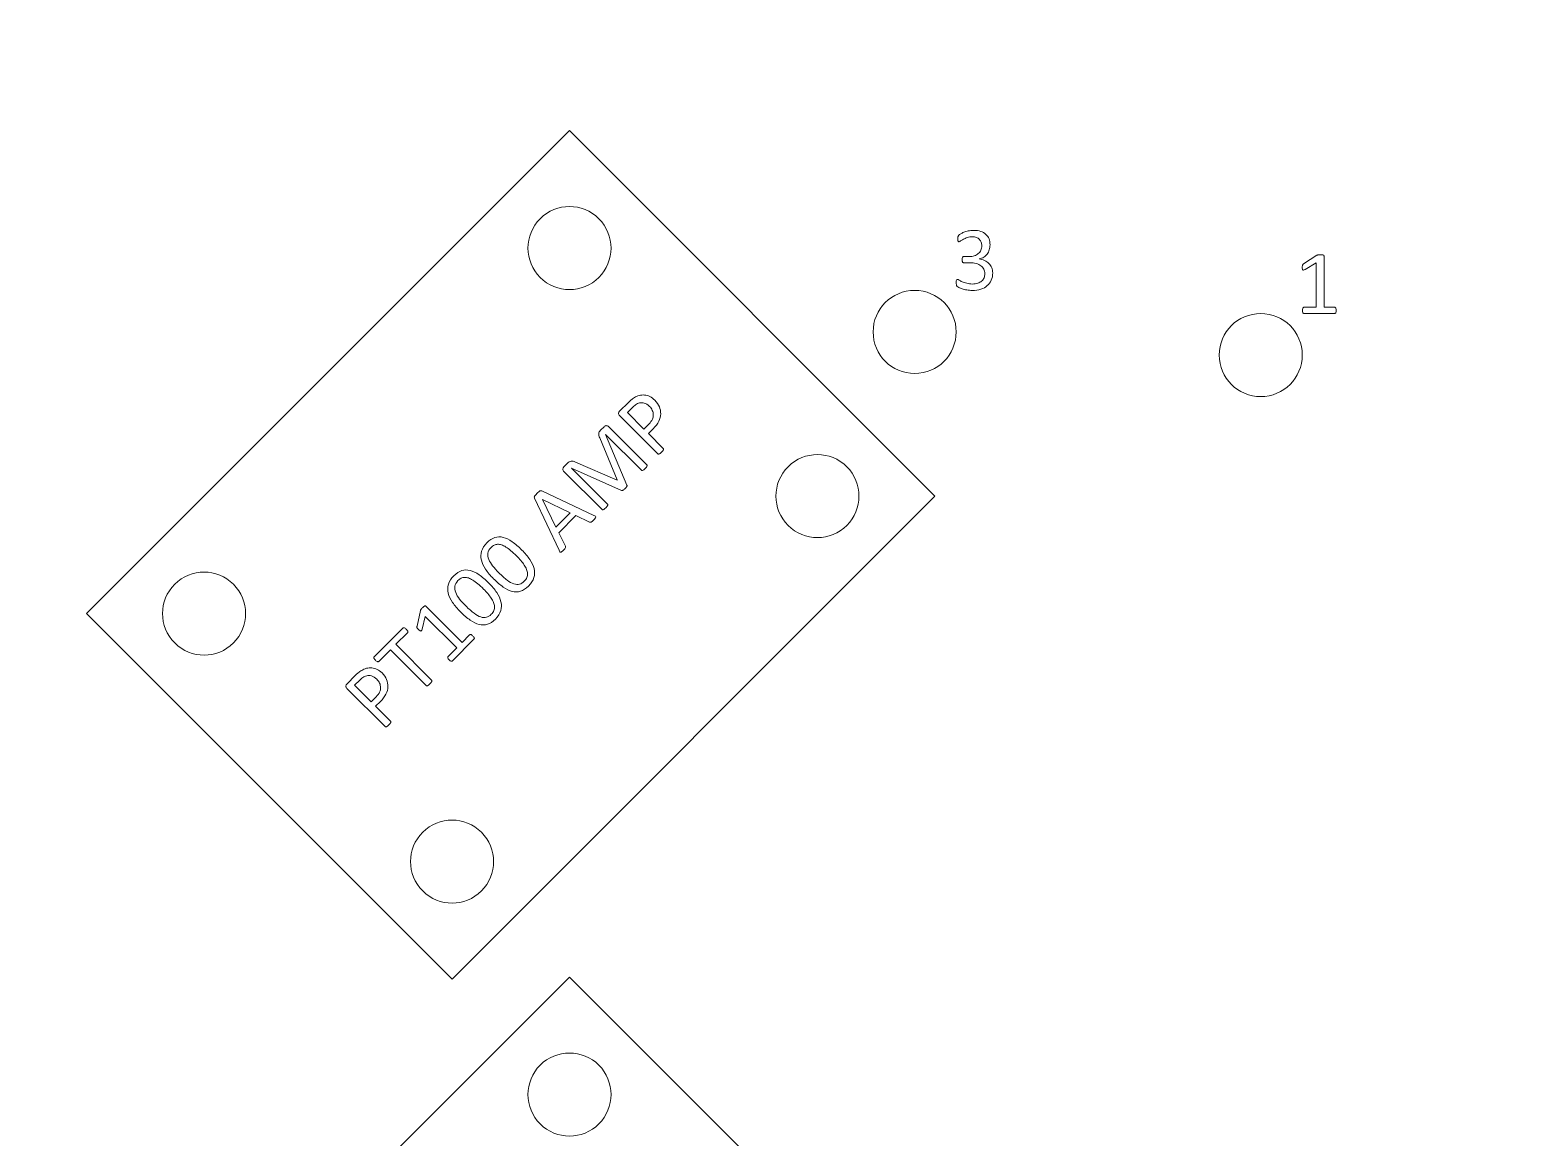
# Model space of a CAD drawing. Header units: inches. Extents: x 27 to 573, y -512 to -89.
# Drawn here: x 169.8 to 251.4, y -338.9 to -278.9 of the extents above; entities that cross this region are included whole.
import ezdxf

# ---------------------------------------------------------------- set-up
doc = ezdxf.new("R2010")
doc.units = ezdxf.units.IN
doc.header["$MEASUREMENT"] = 0
doc.layers.add('Layer 1', color=7, linetype='Continuous')

# ---------------------------------------------------------------- blocks, each defined once
blk = doc.blocks.new('block 5')
at = {"layer": 'Layer 1', "color": 114, "lineweight": 9, "true_color": 0x00a550}
blk.add_lwpolyline([(172.818, -356.315), (198.981, -330.152), (218.78, -349.951), (192.617, -376.114), (172.818, -356.315)], dxfattribs=at)
at = {"layer": 'Layer 1', "color": 177, "lineweight": 9, "true_color": 0x2e3092}
for points in [[(200.572, -334.925), (201.45, -335.804), (201.45, -337.229), (200.572, -338.107), (199.693, -338.986), (198.268, -338.986), (197.39, -338.107), (196.511, -337.229), (196.511, -335.804), (197.39, -334.925), (198.268, -334.047), (199.693, -334.047), (200.572, -334.925)], [(214.007, -348.36), (214.885, -349.239), (214.885, -350.664), (214.007, -351.542), (213.128, -352.421), (211.703, -352.421), (210.825, -351.542), (209.946, -350.664), (209.946, -349.239), (210.825, -348.36), (211.703, -347.482), (213.128, -347.482), (214.007, -348.36)], [(180.773, -354.724), (181.651, -355.603), (181.651, -357.028), (180.773, -357.906), (179.894, -358.785), (178.469, -358.785), (177.591, -357.906), (176.712, -357.028), (176.712, -355.603), (177.591, -354.724), (178.469, -353.846), (179.894, -353.846), (180.773, -354.724)], [(194.208, -368.159), (195.086, -369.038), (195.086, -370.463), (194.208, -371.341), (193.329, -372.22), (191.904, -372.22), (191.026, -371.341), (190.147, -370.463), (190.147, -369.038), (191.026, -368.159), (191.904, -367.281), (193.329, -367.281), (194.208, -368.159)]]:
    blk.add_open_spline(points, degree=3, knots=[0, 0, 0, 0, 1, 1, 1, 2, 2, 2, 3, 3, 3, 4, 4, 4, 4], dxfattribs=at)
blk = doc.blocks.new('block 6')
at = {"layer": 'Layer 1', "color": 114, "lineweight": 9, "true_color": 0x00a550}
blk.add_lwpolyline([(172.818, -310.464), (198.981, -284.301), (218.78, -304.1), (192.617, -330.263), (172.818, -310.464)], dxfattribs=at)
at = {"layer": 'Layer 1', "color": 177, "lineweight": 9, "true_color": 0x2e3092}
for points in [[(200.572, -289.074), (201.45, -289.953), (201.45, -291.378), (200.572, -292.256), (199.693, -293.135), (198.268, -293.135), (197.39, -292.256), (196.511, -291.378), (196.511, -289.953), (197.39, -289.074), (198.268, -288.196), (199.693, -288.196), (200.572, -289.074)], [(214.007, -302.509), (214.885, -303.388), (214.885, -304.813), (214.007, -305.691), (213.128, -306.57), (211.703, -306.57), (210.825, -305.691), (209.946, -304.813), (209.946, -303.388), (210.825, -302.509), (211.703, -301.631), (213.128, -301.631), (214.007, -302.509)], [(180.773, -308.873), (181.651, -309.752), (181.651, -311.177), (180.773, -312.055), (179.894, -312.934), (178.469, -312.934), (177.591, -312.055), (176.712, -311.177), (176.712, -309.752), (177.591, -308.873), (178.469, -307.995), (179.894, -307.995), (180.773, -308.873)], [(194.208, -322.308), (195.086, -323.187), (195.086, -324.612), (194.208, -325.49), (193.329, -326.369), (191.904, -326.369), (191.026, -325.49), (190.147, -324.612), (190.147, -323.187), (191.026, -322.308), (191.904, -321.43), (193.329, -321.43), (194.208, -322.308)]]:
    blk.add_open_spline(points, degree=3, knots=[0, 0, 0, 0, 1, 1, 1, 2, 2, 2, 3, 3, 3, 4, 4, 4, 4], dxfattribs=at)
blk = doc.blocks.new('block 7')
at = {"layer": 'Layer 1', "color": 114, "lineweight": 9, "true_color": 0x00a550}
blk.add_lwpolyline([(197.515, -304.275), (197.513, -304.277), (198.242, -305.775), (199.019, -304.998), (197.515, -304.275)], dxfattribs=at)
for points, knots in [([(203.602, -298.903), (203.714, -299.014), (203.796, -299.133), (203.849, -299.26), (203.902, -299.386), (203.926, -299.516), (203.921, -299.647), (203.915, -299.779), (203.88, -299.912), (203.815, -300.046), (203.75, -300.181), (203.648, -300.317), (203.511, -300.454), (203.511, -300.454), (203.257, -300.708), (203.257, -300.708), (203.257, -300.708), (204.061, -301.513), (204.061, -301.513), (204.071, -301.522), (204.076, -301.533), (204.078, -301.545), (204.079, -301.557), (204.077, -301.57), (204.07, -301.585), (204.063, -301.6), (204.051, -301.619), (204.035, -301.641), (204.019, -301.663), (203.997, -301.688), (203.968, -301.717), (203.939, -301.746), (203.914, -301.768), (203.892, -301.784), (203.87, -301.8), (203.852, -301.812), (203.836, -301.819), (203.82, -301.827), (203.807, -301.829), (203.795, -301.827), (203.784, -301.825), (203.774, -301.819), (203.764, -301.81), (203.764, -301.81), (201.703, -299.748), (201.703, -299.748), (201.657, -299.702), (201.636, -299.658), (201.641, -299.614), (201.645, -299.57), (201.663, -299.533), (201.693, -299.503), (201.693, -299.503), (202.171, -299.025), (202.171, -299.025), (202.219, -298.977), (202.267, -298.933), (202.316, -298.892), (202.364, -298.852), (202.425, -298.808), (202.499, -298.761), (202.572, -298.714), (202.659, -298.677), (202.758, -298.651), (202.857, -298.624), (202.955, -298.616), (203.051, -298.625), (203.148, -298.634), (203.243, -298.661), (203.336, -298.708), (203.429, -298.754), (203.518, -298.819), (203.602, -298.903)], [0, 0, 0, 0, 1, 1, 1, 2, 2, 2, 3, 3, 3, 4, 4, 4, 5, 5, 5, 6, 6, 6, 7, 7, 7, 8, 8, 8, 9, 9, 9, 10, 10, 10, 11, 11, 11, 12, 12, 12, 13, 13, 13, 14, 14, 14, 15, 15, 15, 16, 16, 16, 17, 17, 17, 18, 18, 18, 19, 19, 19, 20, 20, 20, 21, 21, 21, 22, 22, 22, 23, 23, 23, 24, 24, 24, 24]), ([(203.314, -299.239), (203.223, -299.148), (203.13, -299.089), (203.035, -299.062), (202.94, -299.035), (202.853, -299.032), (202.773, -299.052), (202.692, -299.072), (202.622, -299.105), (202.56, -299.15), (202.499, -299.196), (202.442, -299.244), (202.392, -299.294), (202.392, -299.294), (202.117, -299.569), (202.117, -299.569), (202.117, -299.569), (203.013, -300.465), (203.013, -300.465), (203.013, -300.465), (203.281, -300.197), (203.281, -300.197), (203.371, -300.108), (203.434, -300.022), (203.47, -299.939), (203.506, -299.857), (203.524, -299.775), (203.523, -299.694), (203.523, -299.613), (203.504, -299.534), (203.468, -299.456), (203.432, -299.378), (203.38, -299.306), (203.314, -299.239)], [0, 0, 0, 0, 1, 1, 1, 2, 2, 2, 3, 3, 3, 4, 4, 4, 5, 5, 5, 6, 6, 6, 7, 7, 7, 8, 8, 8, 9, 9, 9, 10, 10, 10, 11, 11, 11, 11]), ([(203.171, -302.403), (203.18, -302.413), (203.186, -302.423), (203.188, -302.435), (203.19, -302.446), (203.187, -302.46), (203.179, -302.476), (203.171, -302.492), (203.16, -302.51), (203.144, -302.532), (203.129, -302.553), (203.106, -302.579), (203.077, -302.608), (203.049, -302.635), (203.025, -302.657), (203.002, -302.674), (202.979, -302.691), (202.961, -302.703), (202.945, -302.71), (202.93, -302.717), (202.916, -302.72), (202.905, -302.717), (202.893, -302.716), (202.883, -302.71), (202.874, -302.7), (202.874, -302.7), (200.928, -300.755), (200.928, -300.755), (200.928, -300.755), (200.925, -300.758), (200.925, -300.758), (200.925, -300.758), (202.092, -303.5), (202.092, -303.5), (202.096, -303.511), (202.098, -303.523), (202.098, -303.535), (202.097, -303.547), (202.093, -303.561), (202.085, -303.577), (202.077, -303.594), (202.065, -303.611), (202.05, -303.629), (202.035, -303.648), (202.016, -303.669), (201.993, -303.691), (201.969, -303.716), (201.947, -303.735), (201.928, -303.75), (201.908, -303.765), (201.891, -303.776), (201.875, -303.784), (201.859, -303.791), (201.846, -303.795), (201.834, -303.796), (201.822, -303.796), (201.811, -303.794), (201.802, -303.79), (201.802, -303.79), (199.095, -302.588), (199.095, -302.588), (199.095, -302.588), (199.093, -302.59), (199.093, -302.59), (199.093, -302.59), (201.039, -304.536), (201.039, -304.536), (201.048, -304.545), (201.054, -304.555), (201.056, -304.567), (201.058, -304.578), (201.055, -304.592), (201.047, -304.608), (201.039, -304.624), (201.027, -304.643), (201.011, -304.665), (200.995, -304.687), (200.972, -304.712), (200.943, -304.742), (200.914, -304.77), (200.889, -304.793), (200.867, -304.809), (200.845, -304.825), (200.827, -304.836), (200.811, -304.844), (200.796, -304.851), (200.783, -304.853), (200.772, -304.851), (200.761, -304.848), (200.751, -304.842), (200.742, -304.832), (200.742, -304.832), (198.687, -302.778), (198.687, -302.778), (198.639, -302.73), (198.617, -302.682), (198.622, -302.636), (198.627, -302.589), (198.645, -302.551), (198.677, -302.519), (198.677, -302.519), (198.859, -302.337), (198.859, -302.337), (198.897, -302.299), (198.933, -302.27), (198.968, -302.249), (199.003, -302.228), (199.038, -302.214), (199.074, -302.208), (199.111, -302.202), (199.147, -302.203), (199.184, -302.213), (199.221, -302.222), (199.26, -302.236), (199.302, -302.257), (199.302, -302.257), (201.558, -303.236), (201.558, -303.236), (201.558, -303.236), (201.567, -303.227), (201.567, -303.227), (201.567, -303.227), (200.619, -300.95), (200.619, -300.95), (200.597, -300.903), (200.582, -300.859), (200.573, -300.82), (200.564, -300.781), (200.562, -300.745), (200.565, -300.712), (200.569, -300.679), (200.579, -300.649), (200.595, -300.62), (200.611, -300.592), (200.633, -300.563), (200.662, -300.534), (200.662, -300.534), (200.854, -300.343), (200.854, -300.343), (200.871, -300.325), (200.891, -300.311), (200.911, -300.3), (200.932, -300.29), (200.954, -300.284), (200.976, -300.284), (200.998, -300.284), (201.021, -300.289), (201.045, -300.298), (201.068, -300.308), (201.092, -300.325), (201.116, -300.349), (201.116, -300.349), (203.171, -302.403), (203.171, -302.403)], [0, 0, 0, 0, 1, 1, 1, 2, 2, 2, 3, 3, 3, 4, 4, 4, 5, 5, 5, 6, 6, 6, 7, 7, 7, 8, 8, 8, 9, 9, 9, 10, 10, 10, 11, 11, 11, 12, 12, 12, 13, 13, 13, 14, 14, 14, 15, 15, 15, 16, 16, 16, 17, 17, 17, 18, 18, 18, 19, 19, 19, 20, 20, 20, 21, 21, 21, 22, 22, 22, 23, 23, 23, 24, 24, 24, 25, 25, 25, 26, 26, 26, 27, 27, 27, 28, 28, 28, 29, 29, 29, 30, 30, 30, 31, 31, 31, 32, 32, 32, 33, 33, 33, 34, 34, 34, 35, 35, 35, 36, 36, 36, 37, 37, 37, 38, 38, 38, 39, 39, 39, 40, 40, 40, 41, 41, 41, 42, 42, 42, 43, 43, 43, 44, 44, 44, 45, 45, 45, 46, 46, 46, 47, 47, 47, 48, 48, 48, 49, 49, 49, 50, 50, 50, 51, 51, 51, 51]), ([(200.308, -305.145), (200.343, -305.161), (200.368, -305.177), (200.384, -305.192), (200.4, -305.207), (200.408, -305.223), (200.407, -305.24), (200.406, -305.257), (200.395, -305.278), (200.376, -305.301), (200.358, -305.325), (200.33, -305.355), (200.294, -305.39), (200.259, -305.426), (200.229, -305.453), (200.207, -305.473), (200.183, -305.493), (200.164, -305.506), (200.149, -305.513), (200.134, -305.52), (200.121, -305.522), (200.109, -305.52), (200.097, -305.519), (200.083, -305.515), (200.068, -305.509), (200.068, -305.509), (199.333, -305.157), (199.333, -305.157), (199.333, -305.157), (198.404, -306.086), (198.404, -306.086), (198.404, -306.086), (198.758, -306.806), (198.758, -306.806), (198.765, -306.82), (198.769, -306.833), (198.771, -306.846), (198.773, -306.86), (198.771, -306.874), (198.765, -306.89), (198.759, -306.907), (198.747, -306.926), (198.729, -306.948), (198.712, -306.971), (198.687, -306.998), (198.654, -307.03), (198.621, -307.064), (198.592, -307.089), (198.568, -307.108), (198.544, -307.126), (198.524, -307.136), (198.507, -307.136), (198.49, -307.137), (198.474, -307.129), (198.459, -307.113), (198.444, -307.097), (198.429, -307.072), (198.413, -307.037), (198.413, -307.037), (197.087, -304.213), (197.087, -304.213), (197.079, -304.196), (197.074, -304.179), (197.074, -304.164), (197.073, -304.148), (197.078, -304.131), (197.088, -304.112), (197.097, -304.093), (197.113, -304.071), (197.133, -304.047), (197.154, -304.023), (197.182, -303.993), (197.216, -303.959), (197.253, -303.922), (197.284, -303.893), (197.311, -303.87), (197.336, -303.848), (197.359, -303.831), (197.379, -303.821), (197.398, -303.811), (197.416, -303.806), (197.433, -303.806), (197.45, -303.807), (197.467, -303.811), (197.484, -303.819), (197.484, -303.819), (200.308, -305.145), (200.308, -305.145)], [0, 0, 0, 0, 1, 1, 1, 2, 2, 2, 3, 3, 3, 4, 4, 4, 5, 5, 5, 6, 6, 6, 7, 7, 7, 8, 8, 8, 9, 9, 9, 10, 10, 10, 11, 11, 11, 12, 12, 12, 13, 13, 13, 14, 14, 14, 15, 15, 15, 16, 16, 16, 17, 17, 17, 18, 18, 18, 19, 19, 19, 20, 20, 20, 21, 21, 21, 22, 22, 22, 23, 23, 23, 24, 24, 24, 25, 25, 25, 26, 26, 26, 27, 27, 27, 28, 28, 28, 29, 29, 29, 29]), ([(196.4, -307.02), (196.571, -307.191), (196.714, -307.361), (196.829, -307.53), (196.943, -307.698), (197.02, -307.865), (197.059, -308.03), (197.098, -308.194), (197.095, -308.355), (197.05, -308.512), (197.004, -308.669), (196.907, -308.822), (196.759, -308.971), (196.618, -309.111), (196.475, -309.204), (196.329, -309.25), (196.183, -309.296), (196.032, -309.3), (195.876, -309.261), (195.72, -309.223), (195.559, -309.145), (195.392, -309.027), (195.225, -308.91), (195.049, -308.759), (194.865, -308.575), (194.695, -308.405), (194.552, -308.235), (194.438, -308.065), (194.323, -307.895), (194.246, -307.728), (194.207, -307.565), (194.167, -307.401), (194.17, -307.24), (194.215, -307.083), (194.261, -306.926), (194.357, -306.774), (194.504, -306.626), (194.646, -306.485), (194.79, -306.391), (194.936, -306.345), (195.082, -306.299), (195.233, -306.295), (195.389, -306.334), (195.545, -306.372), (195.706, -306.45), (195.873, -306.568), (196.04, -306.685), (196.216, -306.836), (196.4, -307.02)], [0, 0, 0, 0, 1, 1, 1, 2, 2, 2, 3, 3, 3, 4, 4, 4, 5, 5, 5, 6, 6, 6, 7, 7, 7, 8, 8, 8, 9, 9, 9, 10, 10, 10, 11, 11, 11, 12, 12, 12, 13, 13, 13, 14, 14, 14, 15, 15, 15, 16, 16, 16, 16]), ([(196.117, -307.344), (196.005, -307.233), (195.901, -307.137), (195.804, -307.056), (195.708, -306.975), (195.617, -306.909), (195.534, -306.857), (195.451, -306.804), (195.372, -306.766), (195.299, -306.742), (195.225, -306.718), (195.155, -306.707), (195.089, -306.71), (195.023, -306.713), (194.96, -306.729), (194.901, -306.759), (194.843, -306.789), (194.786, -306.831), (194.73, -306.887), (194.633, -306.984), (194.576, -307.087), (194.561, -307.194), (194.546, -307.301), (194.562, -307.412), (194.607, -307.528), (194.652, -307.644), (194.723, -307.762), (194.818, -307.883), (194.914, -308.004), (195.024, -308.127), (195.148, -308.251), (195.315, -308.418), (195.466, -308.551), (195.6, -308.65), (195.734, -308.75), (195.856, -308.818), (195.967, -308.854), (196.078, -308.89), (196.18, -308.896), (196.271, -308.871), (196.363, -308.847), (196.45, -308.793), (196.533, -308.71), (196.597, -308.645), (196.644, -308.578), (196.672, -308.509), (196.7, -308.439), (196.712, -308.367), (196.709, -308.294), (196.705, -308.22), (196.688, -308.145), (196.657, -308.068), (196.626, -307.991), (196.585, -307.912), (196.533, -307.833), (196.481, -307.754), (196.419, -307.673), (196.348, -307.591), (196.277, -307.509), (196.2, -307.427), (196.117, -307.344)], [0, 0, 0, 0, 1, 1, 1, 2, 2, 2, 3, 3, 3, 4, 4, 4, 5, 5, 5, 6, 6, 6, 7, 7, 7, 8, 8, 8, 9, 9, 9, 10, 10, 10, 11, 11, 11, 12, 12, 12, 13, 13, 13, 14, 14, 14, 15, 15, 15, 16, 16, 16, 17, 17, 17, 18, 18, 18, 19, 19, 19, 20, 20, 20, 20]), ([(194.608, -308.812), (194.779, -308.983), (194.922, -309.153), (195.037, -309.322), (195.151, -309.49), (195.228, -309.657), (195.267, -309.822), (195.306, -309.986), (195.303, -310.147), (195.258, -310.304), (195.212, -310.461), (195.115, -310.614), (194.967, -310.763), (194.826, -310.903), (194.683, -310.996), (194.537, -311.042), (194.391, -311.088), (194.24, -311.092), (194.084, -311.053), (193.928, -311.015), (193.767, -310.937), (193.6, -310.819), (193.433, -310.702), (193.257, -310.551), (193.073, -310.367), (192.903, -310.197), (192.76, -310.027), (192.646, -309.857), (192.531, -309.687), (192.454, -309.52), (192.415, -309.356), (192.375, -309.193), (192.378, -309.032), (192.423, -308.875), (192.469, -308.718), (192.565, -308.565), (192.712, -308.418), (192.854, -308.277), (192.998, -308.183), (193.144, -308.137), (193.29, -308.091), (193.441, -308.087), (193.597, -308.126), (193.753, -308.164), (193.914, -308.242), (194.081, -308.36), (194.248, -308.477), (194.424, -308.628), (194.608, -308.812)], [0, 0, 0, 0, 1, 1, 1, 2, 2, 2, 3, 3, 3, 4, 4, 4, 5, 5, 5, 6, 6, 6, 7, 7, 7, 8, 8, 8, 9, 9, 9, 10, 10, 10, 11, 11, 11, 12, 12, 12, 13, 13, 13, 14, 14, 14, 15, 15, 15, 16, 16, 16, 16]), ([(194.325, -309.136), (194.213, -309.025), (194.109, -308.929), (194.012, -308.848), (193.916, -308.767), (193.826, -308.701), (193.742, -308.649), (193.659, -308.596), (193.58, -308.558), (193.507, -308.534), (193.433, -308.51), (193.363, -308.499), (193.297, -308.502), (193.231, -308.505), (193.168, -308.521), (193.109, -308.551), (193.051, -308.581), (192.994, -308.623), (192.938, -308.679), (192.841, -308.776), (192.784, -308.879), (192.769, -308.986), (192.754, -309.093), (192.77, -309.204), (192.815, -309.32), (192.86, -309.436), (192.931, -309.554), (193.026, -309.675), (193.122, -309.796), (193.232, -309.918), (193.356, -310.043), (193.523, -310.21), (193.674, -310.343), (193.808, -310.442), (193.942, -310.542), (194.064, -310.61), (194.175, -310.646), (194.286, -310.682), (194.388, -310.688), (194.479, -310.663), (194.571, -310.639), (194.658, -310.584), (194.741, -310.502), (194.805, -310.437), (194.852, -310.37), (194.88, -310.301), (194.908, -310.231), (194.92, -310.159), (194.917, -310.086), (194.913, -310.012), (194.896, -309.937), (194.865, -309.86), (194.834, -309.783), (194.793, -309.704), (194.741, -309.625), (194.689, -309.546), (194.627, -309.465), (194.556, -309.383), (194.485, -309.301), (194.408, -309.219), (194.325, -309.136)], [0, 0, 0, 0, 1, 1, 1, 2, 2, 2, 3, 3, 3, 4, 4, 4, 5, 5, 5, 6, 6, 6, 7, 7, 7, 8, 8, 8, 9, 9, 9, 10, 10, 10, 11, 11, 11, 12, 12, 12, 13, 13, 13, 14, 14, 14, 15, 15, 15, 16, 16, 16, 17, 17, 17, 18, 18, 18, 19, 19, 19, 20, 20, 20, 20]), ([(193.751, -311.678), (193.773, -311.699), (193.79, -311.72), (193.802, -311.738), (193.813, -311.756), (193.821, -311.773), (193.824, -311.788), (193.828, -311.803), (193.828, -311.816), (193.824, -311.828), (193.821, -311.839), (193.815, -311.849), (193.807, -311.857), (193.807, -311.857), (192.64, -313.024), (192.64, -313.024), (192.632, -313.032), (192.622, -313.038), (192.611, -313.041), (192.6, -313.043), (192.587, -313.043), (192.572, -313.041), (192.556, -313.038), (192.539, -313.03), (192.521, -313.019), (192.502, -313.007), (192.482, -312.991), (192.46, -312.969), (192.44, -312.948), (192.424, -312.928), (192.412, -312.91), (192.4, -312.892), (192.392, -312.875), (192.388, -312.86), (192.383, -312.845), (192.382, -312.831), (192.384, -312.819), (192.387, -312.806), (192.392, -312.795), (192.402, -312.786), (192.402, -312.786), (192.868, -312.32), (192.868, -312.32), (192.868, -312.32), (191.169, -310.621), (191.169, -310.621), (191.169, -310.621), (190.995, -311.31), (190.995, -311.31), (190.984, -311.343), (190.973, -311.368), (190.963, -311.383), (190.952, -311.399), (190.939, -311.407), (190.923, -311.407), (190.907, -311.408), (190.89, -311.401), (190.87, -311.387), (190.849, -311.372), (190.826, -311.352), (190.799, -311.325), (190.78, -311.306), (190.764, -311.288), (190.752, -311.273), (190.74, -311.257), (190.731, -311.243), (190.725, -311.23), (190.72, -311.218), (190.716, -311.205), (190.716, -311.192), (190.715, -311.178), (190.717, -311.163), (190.72, -311.146), (190.72, -311.146), (190.905, -310.302), (190.905, -310.302), (190.906, -310.294), (190.909, -310.285), (190.913, -310.276), (190.918, -310.266), (190.924, -310.256), (190.932, -310.243), (190.94, -310.23), (190.951, -310.217), (190.964, -310.203), (190.978, -310.188), (190.995, -310.17), (191.015, -310.15), (191.043, -310.122), (191.067, -310.1), (191.088, -310.084), (191.109, -310.068), (191.126, -310.057), (191.14, -310.05), (191.155, -310.044), (191.167, -310.042), (191.177, -310.045), (191.187, -310.048), (191.195, -310.053), (191.202, -310.06), (191.202, -310.06), (193.165, -312.023), (193.165, -312.023), (193.165, -312.023), (193.569, -311.619), (193.569, -311.619), (193.578, -311.61), (193.589, -311.604), (193.602, -311.601), (193.615, -311.598), (193.63, -311.599), (193.645, -311.603), (193.659, -311.608), (193.676, -311.616), (193.694, -311.628), (193.712, -311.641), (193.731, -311.657), (193.751, -311.678)], [0, 0, 0, 0, 1, 1, 1, 2, 2, 2, 3, 3, 3, 4, 4, 4, 5, 5, 5, 6, 6, 6, 7, 7, 7, 8, 8, 8, 9, 9, 9, 10, 10, 10, 11, 11, 11, 12, 12, 12, 13, 13, 13, 14, 14, 14, 15, 15, 15, 16, 16, 16, 17, 17, 17, 18, 18, 18, 19, 19, 19, 20, 20, 20, 21, 21, 21, 22, 22, 22, 23, 23, 23, 24, 24, 24, 25, 25, 25, 26, 26, 26, 27, 27, 27, 28, 28, 28, 29, 29, 29, 30, 30, 30, 31, 31, 31, 32, 32, 32, 33, 33, 33, 34, 34, 34, 35, 35, 35, 36, 36, 36, 37, 37, 37, 38, 38, 38, 39, 39, 39, 39]), ([(190.137, -311.315), (190.159, -311.337), (190.176, -311.357), (190.19, -311.375), (190.204, -311.394), (190.213, -311.411), (190.218, -311.425), (190.223, -311.44), (190.223, -311.454), (190.22, -311.466), (190.217, -311.478), (190.212, -311.489), (190.202, -311.498), (190.202, -311.498), (189.574, -312.126), (189.574, -312.126), (189.574, -312.126), (191.511, -314.063), (191.511, -314.063), (191.52, -314.072), (191.526, -314.083), (191.528, -314.094), (191.53, -314.106), (191.528, -314.119), (191.52, -314.135), (191.513, -314.15), (191.501, -314.169), (191.485, -314.191), (191.469, -314.213), (191.446, -314.238), (191.418, -314.267), (191.39, -314.295), (191.365, -314.317), (191.343, -314.333), (191.32, -314.35), (191.301, -314.362), (191.285, -314.37), (191.27, -314.377), (191.256, -314.38), (191.245, -314.377), (191.234, -314.375), (191.223, -314.369), (191.214, -314.36), (191.214, -314.36), (189.277, -312.423), (189.277, -312.423), (189.277, -312.423), (188.649, -313.052), (188.649, -313.052), (188.639, -313.061), (188.629, -313.067), (188.617, -313.07), (188.605, -313.072), (188.591, -313.071), (188.577, -313.066), (188.563, -313.061), (188.546, -313.052), (188.527, -313.039), (188.508, -313.025), (188.487, -313.008), (188.465, -312.986), (188.444, -312.964), (188.426, -312.943), (188.412, -312.924), (188.398, -312.904), (188.388, -312.887), (188.383, -312.872), (188.377, -312.857), (188.376, -312.843), (188.378, -312.831), (188.381, -312.819), (188.387, -312.809), (188.397, -312.8), (188.397, -312.8), (189.95, -311.246), (189.95, -311.246), (189.96, -311.237), (189.97, -311.231), (189.982, -311.228), (189.994, -311.225), (190.008, -311.226), (190.024, -311.231), (190.039, -311.236), (190.056, -311.246), (190.075, -311.26), (190.094, -311.275), (190.115, -311.293), (190.137, -311.315)], [0, 0, 0, 0, 1, 1, 1, 2, 2, 2, 3, 3, 3, 4, 4, 4, 5, 5, 5, 6, 6, 6, 7, 7, 7, 8, 8, 8, 9, 9, 9, 10, 10, 10, 11, 11, 11, 12, 12, 12, 13, 13, 13, 14, 14, 14, 15, 15, 15, 16, 16, 16, 17, 17, 17, 18, 18, 18, 19, 19, 19, 20, 20, 20, 21, 21, 21, 22, 22, 22, 23, 23, 23, 24, 24, 24, 25, 25, 25, 26, 26, 26, 27, 27, 27, 28, 28, 28, 29, 29, 29, 29]), ([(188.825, -313.68), (188.936, -313.792), (189.018, -313.911), (189.072, -314.037), (189.124, -314.164), (189.149, -314.293), (189.143, -314.425), (189.138, -314.557), (189.103, -314.689), (189.038, -314.824), (188.973, -314.958), (188.871, -315.094), (188.733, -315.232), (188.733, -315.232), (188.479, -315.486), (188.479, -315.486), (188.479, -315.486), (189.284, -316.29), (189.284, -316.29), (189.293, -316.299), (189.299, -316.31), (189.3, -316.322), (189.302, -316.334), (189.3, -316.348), (189.293, -316.363), (189.286, -316.378), (189.274, -316.396), (189.258, -316.418), (189.242, -316.44), (189.219, -316.465), (189.191, -316.494), (189.162, -316.523), (189.137, -316.545), (189.115, -316.561), (189.093, -316.577), (189.074, -316.589), (189.058, -316.597), (189.043, -316.604), (189.029, -316.607), (189.018, -316.604), (189.007, -316.602), (188.996, -316.596), (188.987, -316.587), (188.987, -316.587), (186.926, -314.526), (186.926, -314.526), (186.88, -314.48), (186.859, -314.435), (186.864, -314.391), (186.868, -314.347), (186.885, -314.311), (186.915, -314.281), (186.915, -314.281), (187.394, -313.803), (187.394, -313.803), (187.442, -313.754), (187.49, -313.71), (187.539, -313.67), (187.587, -313.629), (187.648, -313.586), (187.722, -313.538), (187.795, -313.491), (187.882, -313.454), (187.98, -313.428), (188.08, -313.402), (188.177, -313.393), (188.274, -313.402), (188.37, -313.411), (188.466, -313.439), (188.559, -313.485), (188.652, -313.531), (188.741, -313.596), (188.825, -313.68)], [0, 0, 0, 0, 1, 1, 1, 2, 2, 2, 3, 3, 3, 4, 4, 4, 5, 5, 5, 6, 6, 6, 7, 7, 7, 8, 8, 8, 9, 9, 9, 10, 10, 10, 11, 11, 11, 12, 12, 12, 13, 13, 13, 14, 14, 14, 15, 15, 15, 16, 16, 16, 17, 17, 17, 18, 18, 18, 19, 19, 19, 20, 20, 20, 21, 21, 21, 22, 22, 22, 23, 23, 23, 24, 24, 24, 24]), ([(188.536, -314.017), (188.445, -313.926), (188.352, -313.867), (188.258, -313.84), (188.163, -313.812), (188.075, -313.809), (187.995, -313.829), (187.915, -313.85), (187.845, -313.882), (187.783, -313.928), (187.721, -313.973), (187.665, -314.021), (187.615, -314.072), (187.615, -314.072), (187.34, -314.346), (187.34, -314.346), (187.34, -314.346), (188.236, -315.242), (188.236, -315.242), (188.236, -315.242), (188.503, -314.975), (188.503, -314.975), (188.593, -314.885), (188.656, -314.799), (188.693, -314.717), (188.729, -314.634), (188.747, -314.553), (188.746, -314.471), (188.745, -314.39), (188.727, -314.311), (188.691, -314.233), (188.655, -314.155), (188.603, -314.083), (188.536, -314.017)], [0, 0, 0, 0, 1, 1, 1, 2, 2, 2, 3, 3, 3, 4, 4, 4, 5, 5, 5, 6, 6, 6, 7, 7, 7, 8, 8, 8, 9, 9, 9, 10, 10, 10, 11, 11, 11, 11])]:
    blk.add_open_spline(points, degree=3, knots=knots, dxfattribs=at)
blk = doc.blocks.new('block 2')
at = {"layer": 'Layer 1', "color": 240, "lineweight": 9, "true_color": 0xed1c24}
blk.add_open_spline([(27.181, -449.104), (27.181, -449.104), (32.181, -449.104), (32.181, -449.104), (32.181, -449.104), (32.181, -441.354), (32.181, -441.354), (32.181, -440.94), (32.517, -440.604), (32.931, -440.604), (32.931, -440.604), (36.855, -440.605), (36.855, -440.605), (37.163, -440.605), (37.439, -440.793), (37.55, -441.08), (38.348, -443.137), (40.352, -444.604), (42.681, -444.604), (42.681, -444.604), (45.281, -444.604), (45.281, -444.604), (45.833, -444.604), (46.281, -444.157), (46.281, -443.604), (46.281, -443.604), (46.281, -434.604), (46.281, -434.604), (46.281, -434.052), (45.833, -433.604), (45.281, -433.604), (45.281, -433.604), (42.681, -433.604), (42.681, -433.604), (40.352, -433.604), (38.349, -435.072), (37.551, -437.128), (37.439, -437.415), (37.164, -437.603), (36.856, -437.603), (36.856, -437.603), (32.931, -437.604), (32.931, -437.604), (32.517, -437.604), (32.181, -437.268), (32.181, -436.854), (32.181, -436.854), (32.181, -429.104), (32.181, -429.104), (32.181, -429.104), (27.181, -429.104), (27.181, -429.104), (27.181, -429.104), (27.181, -374.598), (27.181, -374.598), (27.181, -374.598), (27.181, -373.26), (27.181, -373.26), (27.181, -372.897), (27.48, -372.606), (27.842, -372.615), (27.842, -372.615), (27.878, -372.616), (27.878, -372.616), (28.104, -372.622), (28.299, -372.752), (28.422, -372.942), (28.754, -373.453), (29.39, -373.75), (30.074, -373.576), (30.596, -373.443), (31.015, -373.014), (31.138, -372.49), (31.37, -371.503), (30.628, -370.626), (29.681, -370.626), (29.156, -370.626), (28.694, -370.896), (28.426, -371.304), (28.299, -371.497), (28.097, -371.627), (27.867, -371.627), (27.867, -371.627), (27.825, -371.627), (27.825, -371.627), (27.469, -371.626), (27.181, -371.338), (27.181, -370.982), (27.181, -370.982), (27.181, -315.12), (27.181, -315.12), (27.181, -315.12), (32.181, -315.12), (32.181, -315.12), (32.181, -315.12), (32.181, -307.37), (32.181, -307.37), (32.181, -306.956), (32.517, -306.62), (32.931, -306.62), (32.931, -306.62), (36.855, -306.62), (36.855, -306.62), (37.163, -306.62), (37.439, -306.809), (37.55, -307.096), (38.348, -309.152), (40.352, -310.62), (42.681, -310.62), (42.681, -310.62), (45.281, -310.62), (45.281, -310.62), (45.833, -310.62), (46.281, -310.172), (46.281, -309.62), (46.281, -309.62), (46.281, -300.62), (46.281, -300.62), (46.281, -300.068), (45.833, -299.62), (45.281, -299.62), (45.281, -299.62), (42.681, -299.62), (42.681, -299.62), (40.352, -299.62), (38.349, -301.087), (37.551, -303.143), (37.439, -303.43), (37.164, -303.619), (36.856, -303.619), (36.856, -303.619), (32.931, -303.62), (32.931, -303.62), (32.517, -303.62), (32.181, -303.284), (32.181, -302.87), (32.181, -302.87), (32.181, -295.12), (32.181, -295.12), (32.181, -295.12), (27.181, -295.12), (27.181, -295.12), (27.181, -295.12), (27.181, -236.76), (27.181, -236.76), (27.181, -236.397), (27.48, -236.106), (27.842, -236.115), (27.842, -236.115), (27.878, -236.116), (27.878, -236.116), (28.104, -236.122), (28.299, -236.252), (28.422, -236.442), (28.754, -236.953), (29.39, -237.25), (30.074, -237.076), (30.596, -236.943), (31.015, -236.514), (31.138, -235.99), (31.37, -235.003), (30.628, -234.126), (29.681, -234.126), (29.156, -234.126), (28.694, -234.396), (28.426, -234.804), (28.299, -234.997), (28.097, -235.127), (27.867, -235.127), (27.867, -235.127), (27.825, -235.127), (27.825, -235.127), (27.469, -235.126), (27.181, -234.838), (27.181, -234.482), (27.181, -234.482), (27.181, -176.104), (27.181, -176.104), (27.181, -176.104), (32.181, -176.104), (32.181, -176.104), (32.181, -176.104), (32.181, -168.354), (32.181, -168.354), (32.181, -167.94), (32.517, -167.604), (32.931, -167.604), (32.931, -167.604), (36.855, -167.605), (36.855, -167.605), (37.163, -167.605), (37.439, -167.793), (37.55, -168.08), (38.348, -170.137), (40.352, -171.604), (42.681, -171.604), (42.681, -171.604), (45.281, -171.604), (45.281, -171.604), (45.833, -171.604), (46.281, -171.157), (46.281, -170.604), (46.281, -170.604), (46.281, -161.604), (46.281, -161.604), (46.281, -161.052), (45.833, -160.604), (45.281, -160.604), (45.281, -160.604), (42.681, -160.604), (42.681, -160.604), (40.352, -160.604), (38.349, -162.072), (37.551, -164.128), (37.439, -164.415), (37.164, -164.603), (36.856, -164.603), (36.856, -164.603), (32.931, -164.604), (32.931, -164.604), (32.517, -164.604), (32.181, -164.268), (32.181, -163.854), (32.181, -163.854), (32.181, -156.104), (32.181, -156.104), (32.181, -156.104), (27.181, -156.104), (27.181, -156.104), (27.181, -156.104), (27.181, -88.589), (27.181, -88.589), (27.181, -88.589), (80.532, -88.589), (80.532, -88.589), (80.894, -88.589), (81.186, -88.888), (81.177, -89.25), (81.177, -89.25), (81.176, -89.286), (81.176, -89.286), (81.17, -89.512), (81.039, -89.707), (80.85, -89.83), (80.338, -90.162), (80.042, -90.798), (80.216, -91.482), (80.349, -92.004), (80.778, -92.423), (81.302, -92.546), (82.288, -92.778), (83.166, -92.036), (83.166, -91.089), (83.166, -90.564), (82.896, -90.102), (82.488, -89.834), (82.295, -89.707), (82.165, -89.505), (82.165, -89.275), (82.165, -89.275), (82.165, -89.233), (82.165, -89.233), (82.165, -88.877), (82.454, -88.589), (82.81, -88.589), (82.81, -88.589), (116.178, -88.589), (116.178, -88.589), (116.178, -88.589), (116.178, -93.589), (116.178, -93.589), (116.178, -93.589), (123.928, -93.589), (123.928, -93.589), (124.342, -93.589), (124.678, -93.925), (124.678, -94.339), (124.678, -94.339), (124.678, -98.263), (124.678, -98.263), (124.678, -98.571), (124.489, -98.847), (124.202, -98.958), (122.146, -99.756), (120.678, -101.76), (120.678, -104.089), (120.678, -104.089), (120.678, -106.689), (120.678, -106.689), (120.678, -107.241), (121.126, -107.689), (121.678, -107.689), (121.678, -107.689), (130.678, -107.689), (130.678, -107.689), (131.231, -107.689), (131.678, -107.241), (131.678, -106.689), (131.678, -106.689), (131.678, -104.089), (131.678, -104.089), (131.678, -101.76), (130.211, -99.757), (128.155, -98.959), (127.868, -98.847), (127.679, -98.571), (127.679, -98.264), (127.679, -98.264), (127.678, -94.339), (127.678, -94.339), (127.678, -93.925), (128.014, -93.589), (128.428, -93.589), (128.428, -93.589), (136.178, -93.589), (136.178, -93.589), (136.178, -93.589), (136.178, -88.589), (136.178, -88.589), (136.178, -88.589), (212.032, -88.589), (212.032, -88.589), (212.394, -88.589), (212.686, -88.888), (212.677, -89.25), (212.677, -89.25), (212.676, -89.286), (212.676, -89.286), (212.67, -89.512), (212.539, -89.707), (212.35, -89.83), (211.838, -90.162), (211.542, -90.798), (211.716, -91.482), (211.849, -92.004), (212.278, -92.423), (212.802, -92.546), (213.788, -92.778), (214.666, -92.036), (214.666, -91.089), (214.666, -90.564), (214.396, -90.102), (213.988, -89.834), (213.795, -89.707), (213.665, -89.505), (213.665, -89.275), (213.665, -89.275), (213.665, -89.233), (213.665, -89.233), (213.665, -88.877), (213.954, -88.589), (214.31, -88.589), (214.31, -88.589), (290.181, -88.589), (290.181, -88.589), (290.181, -88.589), (290.181, -93.589), (290.181, -93.589), (290.181, -93.589), (297.931, -93.589), (297.931, -93.589), (298.345, -93.589), (298.681, -93.925), (298.681, -94.339), (298.681, -94.339), (298.681, -98.263), (298.681, -98.263), (298.681, -98.571), (298.492, -98.847), (298.205, -98.958), (296.149, -99.756), (294.681, -101.76), (294.681, -104.089), (294.681, -104.089), (294.681, -106.689), (294.681, -106.689), (294.681, -107.241), (295.129, -107.689), (295.681, -107.689), (295.681, -107.689), (304.681, -107.689), (304.681, -107.689), (305.233, -107.689), (305.681, -107.241), (305.681, -106.689), (305.681, -106.689), (305.681, -104.089), (305.681, -104.089), (305.681, -101.76), (304.214, -99.757), (302.158, -98.959), (301.871, -98.847), (301.682, -98.571), (301.682, -98.264), (301.682, -98.264), (301.681, -94.339), (301.681, -94.339), (301.681, -93.925), (302.017, -93.589), (302.431, -93.589), (302.431, -93.589), (310.181, -93.589), (310.181, -93.589), (310.181, -93.589), (310.181, -88.589), (310.181, -88.589), (310.181, -88.589), (386.035, -88.589), (386.035, -88.589), (386.397, -88.589), (386.689, -88.888), (386.679, -89.25), (386.679, -89.25), (386.678, -89.286), (386.678, -89.286), (386.673, -89.512), (386.542, -89.707), (386.353, -89.83), (385.841, -90.162), (385.545, -90.798), (385.719, -91.482), (385.851, -92.004), (386.28, -92.423), (386.805, -92.546), (387.791, -92.778), (388.669, -92.036), (388.669, -91.089), (388.669, -90.564), (388.399, -90.102), (387.99, -89.834), (387.797, -89.707), (387.667, -89.505), (387.668, -89.275), (387.668, -89.275), (387.668, -89.233), (387.668, -89.233), (387.668, -88.877), (387.957, -88.589), (388.313, -88.589), (388.313, -88.589), (464.184, -88.589), (464.184, -88.589), (464.184, -88.589), (464.184, -93.589), (464.184, -93.589), (464.184, -93.589), (471.934, -93.589), (471.934, -93.589), (472.348, -93.589), (472.684, -93.925), (472.684, -94.339), (472.684, -94.339), (472.684, -98.263), (472.684, -98.263), (472.684, -98.571), (472.495, -98.847), (472.208, -98.958), (470.152, -99.756), (468.684, -101.76), (468.684, -104.089), (468.684, -104.089), (468.684, -106.689), (468.684, -106.689), (468.684, -107.241), (469.131, -107.689), (469.684, -107.689), (469.684, -107.689), (478.684, -107.689), (478.684, -107.689), (479.236, -107.689), (479.684, -107.241), (479.684, -106.689), (479.684, -106.689), (479.684, -104.089), (479.684, -104.089), (479.684, -101.76), (478.216, -99.757), (476.16, -98.959), (475.874, -98.847), (475.685, -98.571), (475.685, -98.264), (475.685, -98.264), (475.684, -94.339), (475.684, -94.339), (475.684, -93.925), (476.02, -93.589), (476.434, -93.589), (476.434, -93.589), (484.184, -93.589), (484.184, -93.589), (484.184, -93.589), (484.184, -88.589), (484.184, -88.589), (484.184, -88.589), (517.535, -88.589), (517.535, -88.589), (517.897, -88.589), (518.189, -88.888), (518.179, -89.25), (518.179, -89.25), (518.178, -89.286), (518.178, -89.286), (518.173, -89.512), (518.042, -89.707), (517.853, -89.83), (517.341, -90.162), (517.045, -90.798), (517.219, -91.482), (517.351, -92.004), (517.78, -92.423), (518.305, -92.546), (519.291, -92.778), (520.169, -92.036), (520.169, -91.089), (520.169, -90.564), (519.899, -90.102), (519.49, -89.834), (519.297, -89.707), (519.167, -89.505), (519.168, -89.275), (519.168, -89.275), (519.168, -89.233), (519.168, -89.233), (519.168, -88.877), (519.457, -88.589), (519.813, -88.589), (519.813, -88.589), (573.181, -88.589), (573.181, -88.589), (573.181, -88.589), (573.181, -156.104), (573.181, -156.104), (573.181, -156.104), (568.181, -156.104), (568.181, -156.104), (568.181, -156.104), (568.181, -163.854), (568.181, -163.854), (568.181, -164.269), (567.845, -164.604), (567.431, -164.604), (567.431, -164.604), (563.507, -164.604), (563.507, -164.604), (563.199, -164.604), (562.923, -164.415), (562.812, -164.129), (562.014, -162.072), (560.01, -160.604), (557.681, -160.604), (557.681, -160.604), (555.081, -160.604), (555.081, -160.604), (554.529, -160.604), (554.081, -161.052), (554.081, -161.604), (554.081, -161.604), (554.081, -170.604), (554.081, -170.604), (554.081, -171.157), (554.529, -171.604), (555.081, -171.604), (555.081, -171.604), (557.681, -171.604), (557.681, -171.604), (560.01, -171.604), (562.013, -170.137), (562.811, -168.081), (562.923, -167.794), (563.198, -167.606), (563.506, -167.605), (563.506, -167.605), (567.431, -167.604), (567.431, -167.604), (567.845, -167.604), (568.181, -167.94), (568.181, -168.354), (568.181, -168.354), (568.181, -176.104), (568.181, -176.104), (568.181, -176.104), (573.181, -176.104), (573.181, -176.104), (573.181, -176.104), (573.181, -234.464), (573.181, -234.464), (573.181, -234.827), (572.882, -235.118), (572.52, -235.109), (572.52, -235.109), (572.484, -235.108), (572.484, -235.108), (572.258, -235.102), (572.063, -234.972), (571.94, -234.782), (571.608, -234.271), (570.972, -233.974), (570.288, -234.148), (569.765, -234.281), (569.347, -234.71), (569.224, -235.234), (568.992, -236.221), (569.734, -237.098), (570.681, -237.098), (571.206, -237.098), (571.668, -236.829), (571.936, -236.42), (572.063, -236.227), (572.264, -236.097), (572.495, -236.097), (572.495, -236.097), (572.537, -236.097), (572.537, -236.097), (572.893, -236.098), (573.181, -236.386), (573.181, -236.742), (573.181, -236.742), (573.181, -295.12), (573.181, -295.12), (573.181, -295.12), (568.181, -295.12), (568.181, -295.12), (568.181, -295.12), (568.181, -302.87), (568.181, -302.87), (568.181, -303.284), (567.845, -303.62), (567.431, -303.62), (567.431, -303.62), (563.507, -303.62), (563.507, -303.62), (563.199, -303.62), (562.923, -303.431), (562.812, -303.144), (562.014, -301.088), (560.01, -299.62), (557.681, -299.62), (557.681, -299.62), (555.081, -299.62), (555.081, -299.62), (554.529, -299.62), (554.081, -300.068), (554.081, -300.62), (554.081, -300.62), (554.081, -309.62), (554.081, -309.62), (554.081, -310.172), (554.529, -310.62), (555.081, -310.62), (555.081, -310.62), (557.681, -310.62), (557.681, -310.62), (560.01, -310.62), (562.013, -309.152), (562.811, -307.096), (562.923, -306.81), (563.198, -306.621), (563.506, -306.621), (563.506, -306.621), (567.431, -306.62), (567.431, -306.62), (567.845, -306.62), (568.181, -306.956), (568.181, -307.37), (568.181, -307.37), (568.181, -315.12), (568.181, -315.12), (568.181, -315.12), (573.181, -315.12), (573.181, -315.12), (573.181, -315.12), (573.181, -370.964), (573.181, -370.964), (573.181, -371.327), (572.882, -371.618), (572.52, -371.609), (572.52, -371.609), (572.484, -371.608), (572.484, -371.608), (572.258, -371.602), (572.063, -371.472), (571.94, -371.282), (571.608, -370.771), (570.972, -370.474), (570.288, -370.648), (569.765, -370.781), (569.347, -371.21), (569.224, -371.734), (568.992, -372.721), (569.734, -373.598), (570.681, -373.598), (571.206, -373.598), (571.668, -373.329), (571.936, -372.92), (572.063, -372.727), (572.264, -372.597), (572.495, -372.597), (572.495, -372.597), (572.537, -372.597), (572.537, -372.597), (572.893, -372.598), (573.181, -372.886), (573.181, -373.242), (573.181, -373.242), (573.181, -424.104), (573.181, -424.104)], degree=3, knots=[0, 0, 0, 0, 1, 1, 1, 2, 2, 2, 3, 3, 3, 4, 4, 4, 5, 5, 5, 6, 6, 6, 7, 7, 7, 8, 8, 8, 9, 9, 9, 10, 10, 10, 11, 11, 11, 12, 12, 12, 13, 13, 13, 14, 14, 14, 15, 15, 15, 16, 16, 16, 17, 17, 17, 18, 18, 18, 19, 19, 19, 20, 20, 20, 21, 21, 21, 22, 22, 22, 23, 23, 23, 24, 24, 24, 25, 25, 25, 26, 26, 26, 27, 27, 27, 28, 28, 28, 29, 29, 29, 30, 30, 30, 31, 31, 31, 32, 32, 32, 33, 33, 33, 34, 34, 34, 35, 35, 35, 36, 36, 36, 37, 37, 37, 38, 38, 38, 39, 39, 39, 40, 40, 40, 41, 41, 41, 42, 42, 42, 43, 43, 43, 44, 44, 44, 45, 45, 45, 46, 46, 46, 47, 47, 47, 48, 48, 48, 49, 49, 49, 50, 50, 50, 51, 51, 51, 52, 52, 52, 53, 53, 53, 54, 54, 54, 55, 55, 55, 56, 56, 56, 57, 57, 57, 58, 58, 58, 59, 59, 59, 60, 60, 60, 61, 61, 61, 62, 62, 62, 63, 63, 63, 64, 64, 64, 65, 65, 65, 66, 66, 66, 67, 67, 67, 68, 68, 68, 69, 69, 69, 70, 70, 70, 71, 71, 71, 72, 72, 72, 73, 73, 73, 74, 74, 74, 75, 75, 75, 76, 76, 76, 77, 77, 77, 78, 78, 78, 79, 79, 79, 80, 80, 80, 81, 81, 81, 82, 82, 82, 83, 83, 83, 84, 84, 84, 85, 85, 85, 86, 86, 86, 87, 87, 87, 88, 88, 88, 89, 89, 89, 90, 90, 90, 91, 91, 91, 92, 92, 92, 93, 93, 93, 94, 94, 94, 95, 95, 95, 96, 96, 96, 97, 97, 97, 98, 98, 98, 99, 99, 99, 100, 100, 100, 101, 101, 101, 102, 102, 102, 103, 103, 103, 104, 104, 104, 105, 105, 105, 106, 106, 106, 107, 107, 107, 108, 108, 108, 109, 109, 109, 110, 110, 110, 111, 111, 111, 112, 112, 112, 113, 113, 113, 114, 114, 114, 115, 115, 115, 116, 116, 116, 117, 117, 117, 118, 118, 118, 119, 119, 119, 120, 120, 120, 121, 121, 121, 122, 122, 122, 123, 123, 123, 124, 124, 124, 125, 125, 125, 126, 126, 126, 127, 127, 127, 128, 128, 128, 129, 129, 129, 130, 130, 130, 131, 131, 131, 132, 132, 132, 133, 133, 133, 134, 134, 134, 135, 135, 135, 136, 136, 136, 137, 137, 137, 138, 138, 138, 139, 139, 139, 140, 140, 140, 141, 141, 141, 142, 142, 142, 143, 143, 143, 144, 144, 144, 145, 145, 145, 146, 146, 146, 147, 147, 147, 148, 148, 148, 149, 149, 149, 150, 150, 150, 151, 151, 151, 152, 152, 152, 153, 153, 153, 154, 154, 154, 155, 155, 155, 156, 156, 156, 157, 157, 157, 158, 158, 158, 159, 159, 159, 160, 160, 160, 161, 161, 161, 162, 162, 162, 163, 163, 163, 164, 164, 164, 165, 165, 165, 166, 166, 166, 167, 167, 167, 168, 168, 168, 169, 169, 169, 170, 170, 170, 171, 171, 171, 172, 172, 172, 173, 173, 173, 174, 174, 174, 175, 175, 175, 176, 176, 176, 177, 177, 177, 178, 178, 178, 179, 179, 179, 180, 180, 180, 181, 181, 181, 182, 182, 182, 183, 183, 183, 184, 184, 184, 185, 185, 185, 186, 186, 186, 187, 187, 187, 188, 188, 188, 189, 189, 189, 190, 190, 190, 191, 191, 191, 192, 192, 192, 193, 193, 193, 194, 194, 194, 195, 195, 195, 196, 196, 196, 197, 197, 197, 198, 198, 198, 199, 199, 199, 200, 200, 200, 201, 201, 201, 202, 202, 202, 203, 203, 203, 204, 204, 204, 205, 205, 205, 206, 206, 206, 207, 207, 207, 208, 208, 208, 209, 209, 209, 210, 210, 210, 211, 211, 211, 212, 212, 212, 213, 213, 213, 214, 214, 214, 215, 215, 215, 216, 216, 216, 217, 217, 217, 218, 218, 218, 219, 219, 219, 220, 220, 220, 221, 221, 221, 222, 222, 222, 223, 223, 223, 224, 224, 224, 225, 225, 225, 226, 226, 226, 227, 227, 227, 228, 228, 228, 229, 229, 229, 230, 230, 230, 231, 231, 231, 232, 232, 232, 233, 233, 233, 234, 234, 234, 235, 235, 235, 235], dxfattribs=at)
at = {"layer": 'Layer 1', "color": 114, "lineweight": 9, "true_color": 0x00a550}
for points, knots in [([(221.911, -292.008), (221.911, -292.153), (221.886, -292.284), (221.835, -292.4), (221.785, -292.516), (221.712, -292.616), (221.618, -292.699), (221.524, -292.782), (221.407, -292.846), (221.269, -292.891), (221.131, -292.935), (220.974, -292.958), (220.8, -292.958), (220.694, -292.958), (220.596, -292.949), (220.504, -292.932), (220.412, -292.915), (220.33, -292.895), (220.258, -292.871), (220.187, -292.848), (220.127, -292.823), (220.08, -292.798), (220.033, -292.773), (220.003, -292.754), (219.991, -292.743), (219.979, -292.732), (219.969, -292.72), (219.963, -292.709), (219.956, -292.697), (219.951, -292.684), (219.945, -292.667), (219.941, -292.651), (219.937, -292.631), (219.935, -292.608), (219.932, -292.584), (219.931, -292.555), (219.931, -292.521), (219.931, -292.462), (219.937, -292.421), (219.949, -292.399), (219.96, -292.376), (219.977, -292.365), (219.999, -292.365), (220.014, -292.365), (220.043, -292.377), (220.087, -292.404), (220.132, -292.43), (220.188, -292.458), (220.258, -292.488), (220.327, -292.518), (220.408, -292.546), (220.501, -292.572), (220.593, -292.598), (220.697, -292.611), (220.81, -292.611), (220.92, -292.611), (221.017, -292.597), (221.101, -292.57), (221.184, -292.542), (221.254, -292.503), (221.311, -292.452), (221.368, -292.402), (221.41, -292.342), (221.439, -292.273), (221.467, -292.204), (221.481, -292.129), (221.481, -292.047), (221.481, -291.958), (221.463, -291.877), (221.427, -291.806), (221.391, -291.734), (221.338, -291.672), (221.268, -291.62), (221.198, -291.568), (221.113, -291.528), (221.011, -291.5), (220.909, -291.473), (220.794, -291.459), (220.664, -291.459), (220.664, -291.459), (220.354, -291.459), (220.354, -291.459), (220.341, -291.459), (220.328, -291.456), (220.315, -291.45), (220.302, -291.444), (220.292, -291.435), (220.282, -291.422), (220.273, -291.409), (220.266, -291.392), (220.26, -291.371), (220.254, -291.35), (220.251, -291.322), (220.251, -291.288), (220.251, -291.257), (220.253, -291.231), (220.258, -291.211), (220.263, -291.191), (220.27, -291.174), (220.279, -291.162), (220.288, -291.15), (220.298, -291.141), (220.309, -291.135), (220.321, -291.13), (220.334, -291.127), (220.349, -291.127), (220.349, -291.127), (220.624, -291.127), (220.624, -291.127), (220.732, -291.127), (220.828, -291.113), (220.914, -291.085), (220.999, -291.058), (221.071, -291.018), (221.131, -290.966), (221.19, -290.914), (221.236, -290.851), (221.268, -290.779), (221.299, -290.707), (221.315, -290.626), (221.315, -290.536), (221.315, -290.471), (221.305, -290.409), (221.284, -290.349), (221.262, -290.29), (221.23, -290.238), (221.188, -290.194), (221.146, -290.15), (221.092, -290.116), (221.026, -290.09), (220.96, -290.065), (220.884, -290.053), (220.798, -290.053), (220.703, -290.053), (220.617, -290.067), (220.538, -290.095), (220.459, -290.124), (220.388, -290.154), (220.326, -290.187), (220.264, -290.219), (220.213, -290.25), (220.173, -290.278), (220.132, -290.307), (220.104, -290.321), (220.087, -290.321), (220.076, -290.321), (220.066, -290.319), (220.057, -290.315), (220.048, -290.311), (220.041, -290.303), (220.035, -290.291), (220.029, -290.278), (220.025, -290.261), (220.023, -290.239), (220.02, -290.217), (220.019, -290.188), (220.019, -290.153), (220.019, -290.128), (220.02, -290.107), (220.021, -290.088), (220.023, -290.069), (220.026, -290.053), (220.031, -290.039), (220.036, -290.025), (220.042, -290.013), (220.048, -290.001), (220.055, -289.99), (220.066, -289.977), (220.081, -289.961), (220.097, -289.945), (220.128, -289.923), (220.175, -289.894), (220.222, -289.865), (220.28, -289.836), (220.35, -289.807), (220.419, -289.779), (220.499, -289.755), (220.589, -289.735), (220.679, -289.716), (220.776, -289.706), (220.881, -289.706), (221.027, -289.706), (221.156, -289.725), (221.266, -289.762), (221.377, -289.799), (221.47, -289.852), (221.544, -289.921), (221.618, -289.989), (221.673, -290.071), (221.71, -290.166), (221.746, -290.261), (221.764, -290.366), (221.764, -290.482), (221.764, -290.581), (221.751, -290.674), (221.726, -290.759), (221.699, -290.845), (221.661, -290.92), (221.611, -290.986), (221.56, -291.052), (221.499, -291.109), (221.425, -291.155), (221.352, -291.201), (221.267, -291.233), (221.171, -291.251), (221.171, -291.251), (221.171, -291.256), (221.171, -291.256), (221.28, -291.267), (221.38, -291.295), (221.47, -291.338), (221.561, -291.381), (221.638, -291.435), (221.704, -291.5), (221.769, -291.565), (221.819, -291.642), (221.856, -291.729), (221.893, -291.815), (221.911, -291.909), (221.911, -292.008)], [0, 0, 0, 0, 1, 1, 1, 2, 2, 2, 3, 3, 3, 4, 4, 4, 5, 5, 5, 6, 6, 6, 7, 7, 7, 8, 8, 8, 9, 9, 9, 10, 10, 10, 11, 11, 11, 12, 12, 12, 13, 13, 13, 14, 14, 14, 15, 15, 15, 16, 16, 16, 17, 17, 17, 18, 18, 18, 19, 19, 19, 20, 20, 20, 21, 21, 21, 22, 22, 22, 23, 23, 23, 24, 24, 24, 25, 25, 25, 26, 26, 26, 27, 27, 27, 28, 28, 28, 29, 29, 29, 30, 30, 30, 31, 31, 31, 32, 32, 32, 33, 33, 33, 34, 34, 34, 35, 35, 35, 36, 36, 36, 37, 37, 37, 38, 38, 38, 39, 39, 39, 40, 40, 40, 41, 41, 41, 42, 42, 42, 43, 43, 43, 44, 44, 44, 45, 45, 45, 46, 46, 46, 47, 47, 47, 48, 48, 48, 49, 49, 49, 50, 50, 50, 51, 51, 51, 52, 52, 52, 53, 53, 53, 54, 54, 54, 55, 55, 55, 56, 56, 56, 57, 57, 57, 58, 58, 58, 59, 59, 59, 60, 60, 60, 61, 61, 61, 62, 62, 62, 63, 63, 63, 64, 64, 64, 65, 65, 65, 66, 66, 66, 67, 67, 67, 68, 68, 68, 69, 69, 69, 70, 70, 70, 71, 71, 71, 72, 72, 72, 73, 73, 73, 73]), ([(240.519, -294.042), (240.519, -294.073), (240.517, -294.099), (240.512, -294.12), (240.507, -294.141), (240.501, -294.158), (240.492, -294.171), (240.485, -294.184), (240.475, -294.194), (240.465, -294.199), (240.454, -294.205), (240.443, -294.208), (240.431, -294.208), (240.431, -294.208), (238.781, -294.208), (238.781, -294.208), (238.77, -294.208), (238.759, -294.205), (238.749, -294.199), (238.74, -294.194), (238.73, -294.184), (238.721, -294.171), (238.712, -294.158), (238.705, -294.141), (238.701, -294.12), (238.696, -294.099), (238.693, -294.073), (238.693, -294.042), (238.693, -294.013), (238.696, -293.987), (238.701, -293.966), (238.705, -293.945), (238.712, -293.927), (238.719, -293.914), (238.726, -293.9), (238.735, -293.889), (238.746, -293.882), (238.756, -293.875), (238.768, -293.871), (238.781, -293.871), (238.781, -293.871), (239.44, -293.871), (239.44, -293.871), (239.44, -293.871), (239.44, -291.469), (239.44, -291.469), (239.44, -291.469), (238.83, -291.832), (238.83, -291.832), (238.799, -291.849), (238.774, -291.858), (238.755, -291.862), (238.737, -291.865), (238.722, -291.861), (238.71, -291.851), (238.699, -291.84), (238.691, -291.823), (238.687, -291.798), (238.683, -291.774), (238.681, -291.743), (238.681, -291.705), (238.681, -291.678), (238.682, -291.654), (238.685, -291.635), (238.687, -291.615), (238.691, -291.599), (238.696, -291.586), (238.701, -291.573), (238.708, -291.561), (238.716, -291.552), (238.725, -291.542), (238.737, -291.532), (238.752, -291.522), (238.752, -291.522), (239.479, -291.056), (239.479, -291.056), (239.486, -291.051), (239.494, -291.047), (239.504, -291.044), (239.514, -291.04), (239.526, -291.037), (239.541, -291.034), (239.555, -291.031), (239.572, -291.029), (239.592, -291.028), (239.611, -291.027), (239.636, -291.027), (239.665, -291.027), (239.704, -291.027), (239.737, -291.028), (239.762, -291.032), (239.789, -291.035), (239.809, -291.039), (239.824, -291.045), (239.838, -291.051), (239.848, -291.058), (239.853, -291.067), (239.858, -291.076), (239.86, -291.085), (239.86, -291.095), (239.86, -291.095), (239.86, -293.871), (239.86, -293.871), (239.86, -293.871), (240.431, -293.871), (240.431, -293.871), (240.445, -293.871), (240.457, -293.875), (240.468, -293.882), (240.479, -293.889), (240.489, -293.9), (240.496, -293.914), (240.503, -293.927), (240.509, -293.945), (240.513, -293.966), (240.517, -293.987), (240.519, -294.013), (240.519, -294.042)], [0, 0, 0, 0, 1, 1, 1, 2, 2, 2, 3, 3, 3, 4, 4, 4, 5, 5, 5, 6, 6, 6, 7, 7, 7, 8, 8, 8, 9, 9, 9, 10, 10, 10, 11, 11, 11, 12, 12, 12, 13, 13, 13, 14, 14, 14, 15, 15, 15, 16, 16, 16, 17, 17, 17, 18, 18, 18, 19, 19, 19, 20, 20, 20, 21, 21, 21, 22, 22, 22, 23, 23, 23, 24, 24, 24, 25, 25, 25, 26, 26, 26, 27, 27, 27, 28, 28, 28, 29, 29, 29, 30, 30, 30, 31, 31, 31, 32, 32, 32, 33, 33, 33, 34, 34, 34, 35, 35, 35, 36, 36, 36, 37, 37, 37, 38, 38, 38, 39, 39, 39, 39])]:
    blk.add_open_spline(points, degree=3, knots=knots, dxfattribs=at)
at = {"layer": 'Layer 1', "color": 177, "lineweight": 9, "true_color": 0x2e3092}
for points in [[(215.431, -295.208), (215.431, -293.965), (216.438, -292.958), (217.681, -292.958), (218.924, -292.958), (219.931, -293.965), (219.931, -295.208), (219.931, -296.451), (218.924, -297.458), (217.681, -297.458), (216.438, -297.458), (215.431, -296.451), (215.431, -295.208)], [(234.181, -296.458), (234.181, -295.215), (235.188, -294.208), (236.431, -294.208), (237.674, -294.208), (238.681, -295.215), (238.681, -296.458), (238.681, -297.701), (237.674, -298.708), (236.431, -298.708), (235.188, -298.708), (234.181, -297.701), (234.181, -296.458)]]:
    blk.add_open_spline(points, degree=3, knots=[0, 0, 0, 0, 1, 1, 1, 2, 2, 2, 3, 3, 3, 4, 4, 4, 4], dxfattribs=at)
at = {"layer": 'Layer 1'}
for name in ['block 6', 'block 7', 'block 5']:
    blk.add_blockref(name, (0, 0), dxfattribs=at)

msp = doc.modelspace()

# ---------------------------------------------------------------- block references
at = {"layer": 'Layer 1'}
msp.add_blockref('block 2', (0, 0), dxfattribs=at)

doc.saveas('drawing.dxf')
